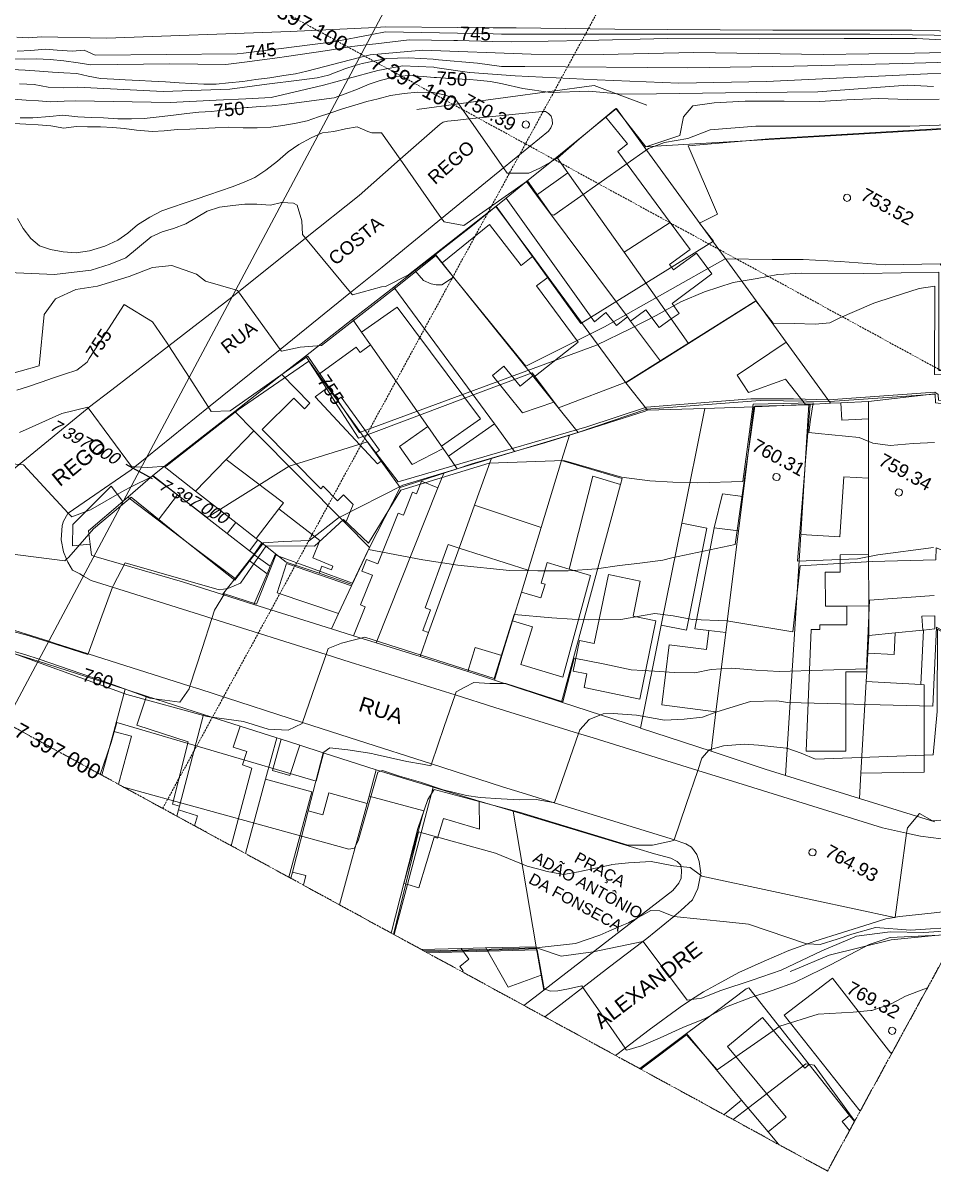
# Model space of a CAD drawing. Header units: feet. Extents: x 344914 to 345457, y 7396879 to 7397422.
# Drawn here: x 345159.3 to 345279.5, y 7396879.3 to 7397031 of the extents above; entities that cross this region are included whole.
import ezdxf
from ezdxf.enums import TextEntityAlignment as Align

# ---------------------------------------------------------------- set-up
doc = ezdxf.new("R2010")
doc.units = ezdxf.units.FT
doc.header["$MEASUREMENT"] = 0
doc.linetypes.add('DASHED2', pattern=[0.375, 0.25, -0.125])
doc.linetypes.add('T02', pattern=[4, 3, -1])
for name, color, linetype, lineweight in [('100_SIST_VIARIO_MEIO_FIO', 1, 'Continuous', 18), ('106_PRACAS_PARQUES_TOP', 9, 'Continuous', 18), ('122_TUN', 190, 'T02', 18), ('160_P_SIMP_ASF_TOP', 7, 'Continuous', 18), ('206_MURO_E_MURO_ARRIMO', 7, 'Continuous', 18), ('214_PROJ_BEIRAL_EDIF', 10, 'Continuous', 18), ('600_CURVA_MESTRA', 14, 'Continuous', 18), ('602_CURVA_MESTRA_TOP', 24, 'Continuous', 18), ('604_CURVA_INTERM', 7, 'Continuous', 18), ('606_PTO_COTADO', 7, 'Continuous', 18), ('608_PTO_COTADO_INTERVIA', 1, 'Continuous', 18), ('624_SEGM_CURVA_MESTRA', 14, 'Continuous', 18), ('626_SEGM_CURVA_INTERM', 7, 'Continuous', 18), ('902_MALHA_TEXTO_COORD_UTM', 8, 'DASHED2', 13), ('904_COORD_GEOGRAF', 7, 'Continuous', 13)]:
    doc.layers.add(name, color=color, linetype=linetype, lineweight=lineweight)
doc.layers.add('910_COORD_UTM_COR_ALEGRE', color=7, linetype='Continuous')
doc.styles.get("Standard").update_dxf_attribs({"font": 'arial.ttf'})
doc.styles.add('Style-Arial', font='arial.ttf')

# ---------------------------------------------------------------- blocks, each defined once
blk = doc.blocks.new('SP10')
at = {"layer": '608_PTO_COTADO_INTERVIA', "flags": 128}
blk.add_lwpolyline([(0.11, 0.47), (0.36, 0.33), (0.48, 0.05), (0.42, -0.25), (0.2, -0.44), (-0.1, -0.47), (-0.37, -0.32), (-0.48, -0.05), (-0.41, 0.25), (-0.19, 0.45), (0.11, 0.47)], dxfattribs=at)
blk = doc.blocks.new('SP09')
at = {"layer": '606_PTO_COTADO', "flags": 128}
blk.add_lwpolyline([(0.11, 0.47), (0.36, 0.33), (0.48, 0.05), (0.42, -0.25), (0.2, -0.44), (-0.1, -0.47), (-0.37, -0.32), (-0.48, -0.05), (-0.41, 0.25), (-0.19, 0.44), (0.11, 0.47)], dxfattribs=at)

msp = doc.modelspace()

# ---------------------------------------------------------------- linework, layer by layer
at = {"layer": '100_SIST_VIARIO_MEIO_FIO', "flags": 128}
for points in [[(345186.89, 7396994.76), (345187.78, 7396995.47), (345196.63, 7397002.56), (345203.69, 7397008.21), (345209.12, 7397012.98), (345214.39, 7397017.62), (345214.81, 7397017.88), (345215.36, 7397018.02), (345216.34, 7397018.12), (345218.23, 7397018.31), (345227.87, 7397019.3), (345228.3, 7397019.28), (345228.7, 7397019.05), (345229.07, 7397018.67), (345229.2, 7397018.24), (345229.23, 7397017.65), (345229.03, 7397017.12), (345228.7, 7397016.7), (345222.76, 7397011.85), (345219.92, 7397009.53), (345214.6, 7397005.18), (345206.73, 7396998.75), (345202.57, 7396995.39), (345193.26, 7396987.87), (345183.81, 7396980.24), (345175.66, 7396973.65)], [(345186.89, 7396994.76), (345178.58, 7396988.35), (345171.05, 7396982.54), (345167.94, 7396980.14), (345167.77, 7396980.01), (345158.82, 7396972.67), (345153.17, 7396968.03), (345151.91, 7396967.4), (345145.53, 7396966.29), (345140.04, 7396965.64), (345137.3, 7396965.7), (345127.39, 7396968.69), (345121.72, 7396970.4), (345116.35, 7396971.53), (345111.35, 7396972.59), (345103.31, 7396974.03), (345097.39, 7396975.09), (345087.04, 7396976.79), (345086.93, 7396976.81)], [(345186.89, 7396994.76), (345186.89, 7396994.76)], [(345175.65, 7396973.65), (345174.07, 7396972.37), (345173.58, 7396971.98), (345165.3, 7396966.25), (345165.22, 7396966.2), (345164.68, 7396965.16), (345164.48, 7396964.59), (345164.37, 7396962.73), (345164.67, 7396961.13), (345165.07, 7396960.16), (345165.23, 7396959.78), (345165.85, 7396958.69), (345166.81, 7396958.22), (345167.29, 7396957.93)], [(345175.66, 7396973.65), (345175.65, 7396973.65)], [(345289.98, 7396924.11), (345286.12, 7396923.75), (345283.3, 7396923.48), (345282.44, 7396923.23), (345280.55, 7396923.23), (345277.83, 7396923.58), (345276, 7396923.98), (345272.83, 7396924.67), (345253.7, 7396930.61), (345248.42, 7396932.25), (345234.6, 7396936.54), (345232.68, 7396937.14), (345221.62, 7396940.57), (345216.39, 7396942.22), (345202.54, 7396946.57), (345199.34, 7396947.57), (345184.26, 7396952.32), (345183.46, 7396952.57), (345171.14, 7396956.44), (345168.33, 7396957.32), (345167.29, 7396957.93)], [(345141.4, 7396947.08), (345145.25, 7396950.23), (345148.26, 7396952.11), (345150.31, 7396952.59), (345152.07, 7396952.75), (345158.23, 7396950.75), (345162.71, 7396949.32)], [(345228.21, 7396899.71), (345233.25, 7396903.58), (345236.78, 7396906.29), (345241.17, 7396909.66), (345241.69, 7396910.06), (345245.25, 7396912.97), (345246.18, 7396913.74), (345247.73, 7396915.15), (345248.44, 7396916.66), (345248.78, 7396918.42), (345248.82, 7396918.69), (345248.62, 7396920.21), (345248.3, 7396921.14), (345247.58, 7396922.11), (345246.86, 7396922.54), (345245.3, 7396923.07), (345244.9, 7396923.2), (345229.31, 7396928.03), (345225.8, 7396929.12), (345222.65, 7396930.09), (345213.24, 7396933.12), (345203.61, 7396936.22), (345196.21, 7396938.6), (345184.58, 7396942.35), (345182.55, 7396943.01), (345181.36, 7396943.38), (345167.93, 7396947.66), (345163.49, 7396949.07), (345162.71, 7396949.32)], [(345284.47, 7396914.01), (345279.65, 7396913.45), (345275.08, 7396912.97), (345274.47, 7396912.86), (345274.39, 7396912.84), (345273.27, 7396912.64), (345271.18, 7396911.99), (345267.54, 7396910.85), (345263.88, 7396909.7), (345262.89, 7396909.34), (345260.43, 7396908.46), (345257.2, 7396907.07), (345253.85, 7396905.54), (345251.09, 7396904.07), (345249.16, 7396903.01), (345247.6, 7396901.97), (345246.09, 7396900.96), (345242, 7396897.98), (345238.83, 7396895.56), (345237.57, 7396894.6)]]:
    msp.add_lwpolyline(points, dxfattribs=at)
at = {"layer": '122_TUN'}
msp.add_lwpolyline([(345106.01, 7397422.1), (345457.17, 7397230.44), (345265.54, 7396879.33), (344914.38, 7397070.98)], close=True, dxfattribs=at)
at = {"layer": '206_MURO_E_MURO_ARRIMO', "flags": 128}
for points in [[(345211.32, 7397019.55), (345234.74, 7397022.72), (345241.68, 7397020.11)], [(345236.29, 7397018.54), (345237.68, 7397019.67), (345241.32, 7397014.62)], [(345241.32, 7397014.62), (345280.87, 7397016.98), (345281.27, 7397017.01)], [(345256.11, 7396994.27), (345241.32, 7397014.62)], [(345225.81, 7397010.03), (345229.79, 7397013.27)], [(345221.77, 7397006.76), (345223.1, 7397007.84)], [(345213.79, 7397000.42), (345218.45, 7397004.06), (345221.77, 7397006.76)], [(345221.77, 7397006.76), (345226.63, 7397000.17)], [(345211.06, 7396998.29), (345213.79, 7397000.42)], [(345213.79, 7397000.42), (345214.68, 7396999.31)], [(345228.67, 7396997.4), (345238.94, 7396983.45)], [(345202.83, 7396991.84), (345208.29, 7396996.11)], [(345247.21, 7396988.66), (345256.11, 7396994.27)], [(345260.09, 7396988.81), (345256.11, 7396994.27)], [(345196.6, 7396986.97), (345202.83, 7396991.84)], [(345204.02, 7396990.14), (345202.83, 7396991.84)], [(345239.55, 7396991.61), (345243.49, 7396986.32)], [(345244.91, 7396991.92), (345247.21, 7396988.66)], [(345243.49, 7396986.32), (345247.21, 7396988.66)], [(345238.94, 7396983.45), (345243.49, 7396986.32)], [(345187.27, 7396979.67), (345193.48, 7396984.53)], [(345226.77, 7396984.2), (345229.43, 7396980.89)], [(345238.94, 7396983.45), (345241.79, 7396979.83)], [(345270.94, 7396980.99), (345279.74, 7396982.02)], [(345200.8, 7396981.16), (345205.86, 7396974.16)], [(345255.84, 7396980.26), (345255.97, 7396980.26), (345262.63, 7396980.59)], [(345267.32, 7396980.82), (345270.94, 7396980.99)], [(345270.94, 7396978.71), (345270.94, 7396980.99)], [(345232.61, 7396976.91), (345241.49, 7396979.7), (345241.79, 7396979.83)], [(345241.79, 7396979.83), (345249.35, 7396980.06)], [(345246.31, 7396964.91), (345249.35, 7396980.06)], [(345249.35, 7396980.06), (345255.84, 7396980.26)], [(345254.36, 7396968.44), (345255.84, 7396980.26)], [(345189.82, 7396977.1), (345201.89, 7396964.92)], [(345214.79, 7396974.76), (345214.57, 7396975.08)], [(345238.21, 7396970), (345238.43, 7396970.83), (345230.44, 7396973.18)], [(345176.45, 7396971.21), (345177.95, 7396972.39)], [(345270.98, 7396960.76), (345270.96, 7396970.86)], [(345262.01, 7396963.42), (345260.01, 7396931.59)], [(345205.09, 7396961.69), (345202.8, 7396956.83)], [(345191.97, 7396959.25), (345191.54, 7396958.23)], [(345198.42, 7396958.31), (345202.8, 7396956.83)], [(345202.8, 7396956.83), (345202.71, 7396956.64)], [(345200.04, 7396950.97), (345189.82, 7396954.19)], [(345200.98, 7396952.97), (345200.04, 7396950.97)], [(345202.97, 7396950.05), (345200.04, 7396950.97)], [(345240.86, 7396937.85), (345243.59, 7396951.43)], [(345274.49, 7396950.42), (345271.01, 7396950.07)], [(345161.3, 7396946.68), (345158.22, 7396947.67), (345158.17, 7396947.68)], [(345161.3, 7396946.68), (345161.3, 7396946.68)], [(345172.8, 7396942.98), (345161.3, 7396946.68)], [(345221.57, 7396944.17), (345220.26, 7396944.6), (345218.04, 7396945.3)], [(345183.14, 7396939.66), (345175.61, 7396942.08)], [(345240.86, 7396937.85), (345240.84, 7396937.86), (345230.43, 7396941.27)], [(345250.17, 7396934.78), (345250.82, 7396940)], [(345192.85, 7396936.54), (345187.98, 7396938.11)], [(345171.3, 7396937.38), (345169.75, 7396931.61)], [(345250.17, 7396934.78), (345240.86, 7396937.85)], [(345195.88, 7396935.57), (345193.39, 7396936.37)], [(345205.97, 7396932.33), (345198.95, 7396934.58)], [(345260.01, 7396931.59), (345257.3, 7396932.43), (345250.17, 7396934.78)], [(345205.02, 7396928.87), (345205.97, 7396932.33)], [(345213.48, 7396930.03), (345207.92, 7396931.7), (345205.97, 7396932.33)], [(345269.77, 7396928.56), (345260.01, 7396931.59)], [(345269.96, 7396931.87), (345269.77, 7396928.56)], [(345213.48, 7396930.03), (345210.09, 7396917.2)], [(345219.54, 7396928.21), (345213.48, 7396930.03)], [(345279.7, 7396925.48), (345269.77, 7396928.56)], [(345228.07, 7396903.23), (345245.11, 7396916.37), (345245.93, 7396917.37), (345246.24, 7396918.03), (345246.28, 7396919.07), (345246.17, 7396919.75), (345245.69, 7396920.21), (345244.84, 7396920.64), (345242.72, 7396921.25), (345224.06, 7396926.86)], [(345260.61, 7396905.68), (345260.95, 7396905.81), (345265.76, 7396907.84), (345273.96, 7396909.87), (345279.3, 7396910.4), (345280.15, 7396910.49)], [(345227.73, 7396905.21), (345228.07, 7396903.23)], [(345225.46, 7396901.21), (345228.07, 7396903.23)], [(345246.92, 7396897.48), (345251.01, 7396900.54), (345254.79, 7396903.38), (345255.14, 7396903.52), (345263.13, 7396893.42)], [(345254.21, 7396888.71), (345257.72, 7396884.49)], [(345268.45, 7396886.68), (345269.11, 7396885.86)]]:
    msp.add_lwpolyline(points, dxfattribs=at)
at = {"layer": '214_PROJ_BEIRAL_EDIF', "flags": 128}
for points in [[(345237.86, 7397014.01), (345239.13, 7397015.04), (345236.29, 7397018.54), (345229.79, 7397013.27), (345231.27, 7397011.19), (345238.69, 7397000.7), (345244.77, 7397004.65)], [(345231.27, 7397011.19), (345238.69, 7397000.7), (345244.91, 7396991.92), (345243.33, 7396990.75), (345241.57, 7396993.11), (345239.55, 7396991.61), (345239.12, 7396992.17), (345227.13, 7397008.25)], [(345225.81, 7397010.03), (345227.13, 7397008.25), (345239.12, 7396992.17), (345237.68, 7396991.02), (345236.28, 7396992.74), (345234.78, 7396991.52), (345223.1, 7397007.84)], [(345228.67, 7396997.4), (345227.13, 7396996.26), (345232.62, 7396988.81), (345226.77, 7396984.2), (345226.64, 7396984.37), (345216.18, 7396997.43), (345214.68, 7396999.31), (345220.92, 7397004.36), (345225.11, 7396998.95), (345226.63, 7397000.17)], [(345238.69, 7397000.7), (345244.77, 7397004.65), (345247.4, 7397001.08), (345244.68, 7396999.07), (345245.21, 7396998.36), (345248.23, 7397000.59), (345250.27, 7396997.83), (345245.02, 7396993.94), (345245.98, 7396992.63), (345244.91, 7396991.92)], [(345224.23, 7396974.39), (345228.34, 7396975.57), (345231.48, 7396976.56), (345232.61, 7396976.91), (345229.43, 7396980.89), (345225.28, 7396979.47), (345221.3, 7396984.44), (345222.82, 7396985.66), (345224.95, 7396983.01), (345226.64, 7396984.37), (345216.18, 7396997.43), (345214.61, 7396996.41), (345213.87, 7396996.41), (345213.2, 7396996.51), (345212.2, 7396996.98), (345211.06, 7396998.29), (345208.29, 7396996.11), (345221.56, 7396978.02)], [(345212.76, 7396977.67), (345205.2, 7396988.45), (345204.02, 7396990.14), (345208.74, 7396993.46), (345219.72, 7396978.69), (345214.57, 7396975.08)], [(345209.13, 7396969.62), (345206.62, 7396973.1), (345205.86, 7396974.16), (345206.38, 7396974.54), (345201.32, 7396981.54), (345200.8, 7396981.16), (345199.58, 7396982.85), (345198.34, 7396984.56), (345203.33, 7396988.16), (345203.83, 7396987.47), (345205.2, 7396988.45), (345212.76, 7396977.67), (345209.03, 7396975.05), (345210.72, 7396972.65), (345214.79, 7396974.76), (345215.5, 7396973.76), (345216.65, 7396972.11), (345214.88, 7396971.53)], [(345262.63, 7396980.59), (345263.09, 7396980.61), (345265.94, 7396980.75), (345260.09, 7396988.81), (345253.63, 7396984.46), (345255.13, 7396982.19), (345260.02, 7396983.92)], [(345193.48, 7396984.53), (345197.21, 7396980.75), (345196.48, 7396980.03), (345195.09, 7396981.43), (345190.9, 7396977.28), (345198.64, 7396969.46), (345198.95, 7396969.78), (345200.86, 7396967.85), (345201.66, 7396968.65), (345202.93, 7396967.37), (345201.89, 7396964.92), (345205.09, 7396961.69), (345209.13, 7396969.62), (345206.62, 7396973.1), (345206.11, 7396972.74), (345197.88, 7396981.62), (345199.58, 7396982.85), (345198.34, 7396984.56), (345196.6, 7396986.97)], [(345265.94, 7396980.75), (345263.09, 7396980.61), (345262.01, 7396963.42), (345267.19, 7396963.09), (345267.69, 7396971.05), (345270.96, 7396970.86), (345270.94, 7396978.71), (345267.43, 7396978.53), (345267.32, 7396980.82)], [(345189.82, 7396977.1), (345187.27, 7396979.67), (345177.95, 7396972.39), (345182.08, 7396969.16), (345186.15, 7396973.33)], [(345221.56, 7396978.02), (345215.5, 7396973.76), (345216.65, 7396972.11), (345218.57, 7396972.75), (345221.2, 7396973.51), (345224.23, 7396974.39)], [(345230.44, 7396973.18), (345227.74, 7396964.35), (345218.95, 7396967.27), (345221.2, 7396973.51), (345224.23, 7396974.39), (345228.34, 7396975.57), (345231.48, 7396976.56)], [(345193.09, 7396966.8), (345193.71, 7396967.6), (345186.15, 7396973.33), (345182.08, 7396969.16), (345187.41, 7396965), (345190.09, 7396962.9)], [(345205.93, 7396949.12), (345214.11, 7396969.58), (345214.88, 7396971.53), (345216.65, 7396972.11), (345218.57, 7396972.75), (345221.2, 7396973.51), (345218.95, 7396967.27), (345216.9, 7396961.59), (345215.46, 7396962.11), (345212.44, 7396953.72), (345213.11, 7396953.48), (345212.12, 7396950.73), (345212.88, 7396950.46), (345211.74, 7396947.29)], [(345172.48, 7396967.78), (345170.97, 7396969.82), (345165.9, 7396964.74), (345165.84, 7396961.94), (345168.17, 7396962.13), (345167.97, 7396963.88)], [(345177.16, 7396965.32), (345173.17, 7396968.37), (345176.45, 7396971.21), (345179.72, 7396968.67)], [(345205.93, 7396949.12), (345214.11, 7396969.58), (345211.92, 7396970.46), (345211.26, 7396968.81), (345210.77, 7396969), (345209.56, 7396965.96), (345208.84, 7396966.25), (345206.15, 7396959.52), (345204.69, 7396960.11), (345204.07, 7396958.58), (345205.46, 7396958.03), (345203.89, 7396954.11), (345204.5, 7396953.87), (345202.97, 7396950.05)], [(345231.43, 7396958.85), (345234.57, 7396971.13), (345238.21, 7396970), (345230.43, 7396941.27), (345221.57, 7396944.17), (345222.56, 7396947.43), (345223.97, 7396952.02), (345226.59, 7396951.22), (345225.06, 7396946.23), (345230.58, 7396944.59), (345234.27, 7396958.01)], [(345189.84, 7396960.81), (345189.82, 7396960.79), (345189.17, 7396959.96), (345187.33, 7396957.6), (345182.05, 7396961.57), (345177.16, 7396965.32), (345179.72, 7396968.67), (345186.29, 7396963.56), (345189.23, 7396961.28)], [(345254.36, 7396968.44), (345251.69, 7396968.77), (345250.58, 7396964.29), (345253.8, 7396963.89)], [(345193.09, 7396966.8), (345190.09, 7396962.9), (345190.34, 7396962.7), (345190.86, 7396962.3), (345192.67, 7396960.88), (345194.08, 7396959.78), (345198.42, 7396958.31), (345198.78, 7396959.23), (345200.04, 7396958.73), (345200.25, 7396959.24), (345197.58, 7396960.34), (345198.51, 7396962.61)], [(345226.01, 7396958.69), (345216.9, 7396961.59), (345218.95, 7396967.27), (345227.74, 7396964.35)], [(345190.34, 7396962.7), (345190.09, 7396962.9), (345187.41, 7396965), (345186.29, 7396963.56), (345189.23, 7396961.28)], [(345243.59, 7396951.43), (345246.92, 7396950.76), (345249.63, 7396964.24), (345246.31, 7396964.91)], [(345249.86, 7396950.74), (345252.12, 7396950.46), (345253.8, 7396963.89), (345250.58, 7396964.29), (345248.02, 7396950.97)], [(345189.84, 7396960.81), (345189.82, 7396960.79), (345191.97, 7396959.25), (345192.67, 7396960.88), (345190.86, 7396962.3)], [(345223.97, 7396952.02), (345225.13, 7396955.82), (345226.01, 7396958.69), (345216.9, 7396961.59), (345212.88, 7396950.46), (345211.74, 7396947.29), (345218.04, 7396945.3), (345219.02, 7396948.51), (345222.56, 7396947.43)], [(345268.1, 7396953.97), (345271, 7396953.98), (345270.98, 7396960.76), (345267.23, 7396960.75), (345267.23, 7396958.45), (345265.26, 7396958.44), (345265.27, 7396953.97)], [(345191.54, 7396958.23), (345189.82, 7396954.19), (345185.68, 7396955.49), (345187.33, 7396957.6), (345189.17, 7396959.96)], [(345200.98, 7396952.97), (345202.71, 7396956.64), (345194.11, 7396959.6), (345192.87, 7396955.71)], [(345231.43, 7396958.85), (345234.27, 7396958.01), (345230.58, 7396944.59), (345225.06, 7396946.23), (345226.59, 7396951.22), (345223.97, 7396952.02), (345225.13, 7396955.82), (345227.71, 7396955.03), (345228.27, 7396956.84), (345227.76, 7396956.97), (345228.53, 7396959.71)], [(345240.77, 7396941.68), (345242.9, 7396952.01), (345239.88, 7396952.63), (345240.83, 7396957.27), (345236.62, 7396958.14), (345234.74, 7396949.01), (345232.81, 7396949.4), (345231.98, 7396945.37), (345233.77, 7396945), (345233.4, 7396943.19)], [(345268.1, 7396953.97), (345268.1, 7396951.5), (345264.55, 7396951.49), (345264.55, 7396950.88), (345263.4, 7396950.88), (345262.72, 7396934.8), (345267.98, 7396934.81), (345267.96, 7396945.28), (345270.73, 7396945.26), (345270.87, 7396947.75), (345271.01, 7396950.07), (345271, 7396953.98)], [(345279.72, 7396952.67), (345279.72, 7396950.95), (345278.24, 7396950.8), (345278.12, 7396950.79), (345278.02, 7396952.61)], [(345249.86, 7396950.74), (345249.55, 7396948.22), (345244.64, 7396948.84), (345243.65, 7396940.9), (345250.82, 7396940), (345252.12, 7396950.46)], [(345277.88, 7396943.6), (345278.24, 7396950.8), (345278.12, 7396950.79), (345274.49, 7396950.42), (345274.36, 7396947.55), (345270.87, 7396947.75), (345270.73, 7396945.26), (345270.66, 7396944.02)], [(345277.88, 7396943.6), (345270.66, 7396944.02), (345269.96, 7396931.87), (345278.29, 7396932.04), (345278.31, 7396943.58)], [(345223.4, 7396903.6), (345220.43, 7396908.8), (345227.1, 7396908.97), (345227.73, 7396905.21)]]:
    msp.add_lwpolyline(points, close=True, dxfattribs=at)
for points in [[(345172.57, 7396967.86), (345173.17, 7396968.37), (345177.16, 7396965.32), (345182.05, 7396961.57), (345187.33, 7396957.6), (345185.68, 7396955.49), (345180.4, 7396957.16), (345168.69, 7396960.57)], [(345168.69, 7396960.57), (345168.35, 7396960.67), (345168.17, 7396962.13), (345167.97, 7396963.88), (345172.48, 7396967.78), (345172.57, 7396967.86)], [(345179.65, 7396926.21), (345179.86, 7396927.04), (345179.99, 7396927.53), (345179.08, 7396927.81), (345181.15, 7396936.05), (345174.37, 7396938.23), (345175.61, 7396942.08), (345172.8, 7396942.98), (345171.3, 7396937.38), (345173.63, 7396936.76), (345171.93, 7396930.42)], [(345186.8, 7396922.31), (345189.55, 7396932.57), (345188.31, 7396932.97), (345188.88, 7396934.75), (345187.09, 7396935.32), (345187.98, 7396938.11), (345183.14, 7396939.66), (345179.99, 7396927.53), (345179.86, 7396927.04), (345182.37, 7396926.25), (345181.95, 7396924.95)], [(345194.68, 7396918.01), (345194.89, 7396918.81), (345196.97, 7396926.9), (345198.95, 7396934.58), (345195.88, 7396935.57), (345194.57, 7396931.6), (345192.28, 7396932.24), (345193.39, 7396936.37), (345192.85, 7396936.54), (345191.36, 7396931.09), (345197.47, 7396929.42), (345194.4, 7396918.16)], [(345188.68, 7396921.28), (345191.36, 7396931.09), (345197.47, 7396929.42), (345194.4, 7396918.16)], [(345196.36, 7396917.09), (345196.68, 7396918.35), (345194.89, 7396918.81), (345196.97, 7396926.9), (345198.92, 7396926.38), (345199.72, 7396929.28), (345204.76, 7396927.9), (345201.1, 7396914.5)], [(345201.11, 7396914.5), (345204.76, 7396927.9), (345205.02, 7396928.87), (345212.23, 7396926.9), (345209.62, 7396917.33), (345210.09, 7396917.2), (345208.33, 7396910.56)], [(345208.33, 7396910.56), (345210.09, 7396917.2), (345210.14, 7396917.18), (345211.6, 7396916.75), (345213.61, 7396923.45), (345214.05, 7396923.32), (345214.83, 7396925.91), (345219.61, 7396924.48), (345219.54, 7396928.21), (345224.06, 7396926.86), (345227.1, 7396908.97), (345220.43, 7396908.8), (345220.34, 7396908.8), (345217.19, 7396908.71), (345211.96, 7396908.58)], [(345217.31, 7396905.66), (345217.45, 7396905.77), (345216.99, 7396906.35), (345218.19, 7396907.3), (345217.19, 7396908.71), (345211.96, 7396908.58)], [(345274.11, 7396895.03), (345273.93, 7396894.91), (345266.22, 7396904.79), (345259.83, 7396899.92), (345269.86, 7396887.25)], [(345259.08, 7396882.86), (345257.72, 7396884.49), (345260.1, 7396886.47), (345252.36, 7396895.79), (345256.98, 7396899.63), (345262.55, 7396892.93), (345263.13, 7396893.42), (345268.45, 7396886.68), (345267.47, 7396885.87), (345268.46, 7396884.68)], [(345251.89, 7396886.78), (345254.21, 7396888.71), (345246.92, 7396897.48), (345240.75, 7396892.86)]]:
    msp.add_lwpolyline(points, dxfattribs=at)
at = {"layer": '600_CURVA_MESTRA', "flags": 128}
for points, elevation in [([(345221.38, 7397029.54), (345222.48, 7397029.52), (345271.14, 7397029.49), (345296.59, 7397029.13), (345317.4, 7397029.33), (345338.2, 7397030.48), (345347.64, 7397029.76)], 745), ([(345193.07, 7397027.58), (345200.33, 7397028.49), (345205.36, 7397029.47)], 745), ([(345216.71, 7397029.63), (345207.19, 7397029.83), (345205.36, 7397029.47)], 745), ([(345188.43, 7397027.01), (345187.6, 7397026.9), (345168.84, 7397026.73), (345167.4, 7397027.41), (345165.79, 7397027.26), (345163.84, 7397027.41), (345162.28, 7397027.51), (345160.34, 7397027.37), (345158.55, 7397027.27)], 745), ([(345213.6, 7397023.8), (345212.16, 7397023.91), (345210.23, 7397024.03), (345208.36, 7397023.88), (345206.46, 7397023.41), (345205.01, 7397022.92), (345203.47, 7397022.23), (345201.87, 7397021.61), (345201.03, 7397021.33)], 750), ([(345218.27, 7397023.5), (345219.29, 7397023.44), (345221.03, 7397023.25), (345222.63, 7397022.95), (345225.34, 7397022.35), (345228.96, 7397021.79), (345234.04, 7397021.96), (345238.38, 7397021.59), (345242.96, 7397021.64), (345252.06, 7397021.76), (345264.27, 7397021.89), (345276.09, 7397022.79), (345277.88, 7397022.7), (345279.53, 7397022.58)], 750), ([(345188.86, 7397019.8), (345189.04, 7397019.82), (345190.64, 7397019.94), (345192.22, 7397020.03), (345193.85, 7397020.22), (345195.45, 7397020.43), (345197.1, 7397020.65), (345198.72, 7397020.88), (345200.42, 7397021.12), (345201.02, 7397021.33)], 750), ([(345201.03, 7397021.33), (345201.02, 7397021.33)], 750), ([(345184.21, 7397019.31), (345184.21, 7397019.31), (345182.53, 7397019.19), (345180.94, 7397019.02), (345179.18, 7397018.81), (345177.31, 7397018.57), (345175.33, 7397018.35), (345173.65, 7397018.31), (345171.83, 7397018.34), (345169.93, 7397018.45), (345168.33, 7397018.5), (345166.54, 7397018.59), (345164.56, 7397018.79), (345162.85, 7397018.64), (345160.61, 7397018.44), (345158.95, 7397018.44)], 750), ([(345201.26, 7396980.6), (345203.76, 7396976.9), (345235.03, 7396988.42), (345239.57, 7396990.62), (345242.93, 7396992.36), (345246.16, 7396994.17), (345249.29, 7396995.45), (345253.07, 7396996.69), (345256.25, 7396997.23), (345259, 7396997.74), (345262.13, 7396997.93), (345270.3, 7396997.88), (345280.26, 7396998.09), (345280.25, 7396985.07), (345322.06, 7396982.89)], 755), ([(345170.6, 7396990.59), (345172.67, 7396993.8), (345176.41, 7396991.52), (345178.36, 7396988.68), (345178.58, 7396988.35), (345181.26, 7396984.19)], 755), ([(345158.52, 7396982.47), (345160.05, 7396982.96), (345161.71, 7396983.55), (345163.36, 7396984.1), (345164.81, 7396984.59), (345166.41, 7396985.13), (345167.77, 7396986.2), (345168.07, 7396986.66)], 755), ([(345198.64, 7396984.48), (345196.95, 7396986.98), (345186.66, 7396979.74), (345184.17, 7396979.68), (345183.81, 7396980.24), (345181.26, 7396984.19)], 755), ([(345181.26, 7396984.19), (345181.26, 7396984.19)], 755), ([(345182.98, 7396948.37), (345184.26, 7396952.32), (345184.62, 7396953.43), (345185.93, 7396955.57), (345190.14, 7396954.23), (345192.72, 7396960.69), (345202.81, 7396956.97), (345204.95, 7396961.44), (345212.13, 7396960.08), (345216.74, 7396959.37), (345223.54, 7396958.66), (345227.3, 7396958.62), (345231.29, 7396958.6), (345235.05, 7396958.89), (345238.1, 7396959.34), (345240.78, 7396959.63), (345243.82, 7396960.03), (345245, 7396960.32), (345253.36, 7396962.08), (345255.07, 7396974.21), (345255.16, 7396974.79), (345255.94, 7396980.35), (345263.24, 7396980.56), (345262.65, 7396973.21), (345262.51, 7396971.42), (345261.6, 7396959.9), (345269.53, 7396960.21), (345272.2, 7396960.72), (345279.56, 7396961.72)], 760), ([(345156.74, 7396948.34), (345159.54, 7396947.58), (345161.44, 7396946.93)], 760), ([(345171.39, 7396943.51), (345176.06, 7396941.79), (345180.04, 7396941.27), (345181.24, 7396943.01), (345181.36, 7396943.38), (345182.98, 7396948.37)], 760), ([(345161.44, 7396946.93), (345161.44, 7396946.93)], 760), ([(345166.97, 7396945.05), (345161.44, 7396946.93)], 760), ([(345258.4, 7396916.27), (345274.39, 7396912.84), (345274.47, 7396912.83), (345274.47, 7396912.86), (345276, 7396923.98), (345276.1, 7396924.66), (345277.68, 7396926.58), (345279.43, 7396925.59), (345291.31, 7396926.54)], 765), ([(345208.25, 7396910.6), (345211.52, 7396924.14), (345221.73, 7396921.32), (345225.9, 7396919.59), (345227.41, 7396919.2)], 765), ([(345236.96, 7396919.79), (345237.08, 7396919.82), (345239.28, 7396920.06), (345242.26, 7396920.2), (345245.23, 7396919.64), (345247.42, 7396919.43), (345248.78, 7396918.42), (345248.94, 7396918.3), (345258.4, 7396916.27)], 765), ([(345233.08, 7396918.95), (345233.22, 7396918.98)], 765), ([(345253.11, 7396886.12), (345255.16, 7396887.73), (345262.68, 7396893.49), (345263.8, 7396893.31), (345269.15, 7396885.94)], 770)]:
    msp.add_lwpolyline(points, dxfattribs=dict(at, elevation=elevation))
at = {"layer": '604_CURVA_INTERM', "flags": 128}
for points, elevation in [([(345221.4, 7397030.36), (345224.42, 7397030.34), (345237.46, 7397030.19), (345258.34, 7397030.02), (345276.69, 7397030.02), (345294.95, 7397029.61), (345310.99, 7397029.64), (345320.33, 7397030.03), (345338.21, 7397031.02), (345338.19, 7397031.65), (345337.98, 7397038.25), (345320.29, 7397038.75), (345319.48, 7397045.89), (345319.44, 7397046.25), (345309.44, 7397046.72), (345302.79, 7397047.81), (345295.35, 7397048.76), (345288.58, 7397050.62), (345239.06, 7397051.03), (345216.91, 7397051.18)], 744), ([(345158.51, 7397029.1), (345160.01, 7397029.02), (345161.77, 7397029.14), (345170.33, 7397028.99), (345194.61, 7397029.87), (345205.85, 7397030.4)], 744), ([(345204.63, 7397028.1), (345205.91, 7397028.25), (345210.3, 7397028.78), (345216.2, 7397028.68), (345216.69, 7397028.67), (345221.36, 7397028.56), (345223.76, 7397028.51), (345233.53, 7397028.65), (345244.41, 7397028.95), (345256.61, 7397028.88), (345267.74, 7397028.93), (345277.31, 7397028.93), (345281.44, 7397028.7)], 746), ([(345216.72, 7397030.39), (345207.18, 7397030.46), (345205.85, 7397030.4)], 744), ([(345204.63, 7397028.1), (345202.73, 7397027.88), (345199.52, 7397027.35), (345193.82, 7397026.52), (345193.22, 7397026.44), (345188.58, 7397025.81), (345186.11, 7397025.48), (345178.71, 7397025.58), (345168.29, 7397025.46), (345166.61, 7397025.7), (345164.69, 7397025.99), (345162.89, 7397026.18), (345161.07, 7397026.26), (345159.47, 7397026.22), (345157.59, 7397026.25)], 746), ([(345346.37, 7397027.44), (345346.26, 7397027.44), (345341.67, 7397027.35), (345336.61, 7397027.45), (345332.34, 7397027.07), (345326.54, 7397026.87), (345322.36, 7397027.07), (345317.36, 7397027.14), (345311.54, 7397027.41), (345307.93, 7397027.5), (345304.23, 7397027.59), (345301.06, 7397027.58), (345296.53, 7397027.83), (345292.69, 7397027.65), (345288.84, 7397027.28), (345284.96, 7397027.17), (345277.04, 7397027.02), (345264.99, 7397026.81), (345247.9, 7397027.08), (345235.93, 7397026.83), (345226.4, 7397026.88), (345212.1, 7397027.39), (345205.15, 7397026.8), (345203.74, 7397026.43)], 747), ([(345204.63, 7397028.1), (345204.63, 7397028.1)], 746), ([(345157.85, 7397024.86), (345159.61, 7397024.74), (345161.49, 7397024.63), (345163.2, 7397024.49), (345164.73, 7397024.39), (345166.42, 7397024.3), (345167.93, 7397023.98), (345169.56, 7397023.67), (345171.3, 7397023.56), (345172.83, 7397023.46), (345174.66, 7397023.38), (345176.3, 7397023.32), (345178.15, 7397023.19), (345179.96, 7397023.08), (345181.55, 7397023), (345183.2, 7397022.89), (345184.83, 7397022.91), (345186.45, 7397023.07), (345188.33, 7397023.25), (345190.08, 7397023.51), (345191.91, 7397023.76), (345193.76, 7397024.05), (345195.29, 7397024.29), (345196.78, 7397024.6), (345203.74, 7397026.43)], 747), ([(345286.1, 7397025.93), (345275.51, 7397025.65), (345261.09, 7397025.28), (345247.09, 7397025.06), (345225.59, 7397025.23), (345222.52, 7397025.25), (345219.32, 7397025.68), (345214.19, 7397026.14), (345213.47, 7397026.21), (345210.24, 7397026.4), (345207.32, 7397026.31), (345204.12, 7397025.65), (345203.17, 7397025.35)], 748), ([(345203.74, 7397026.43), (345203.74, 7397026.43)], 747), ([(345158.85, 7397022.94), (345160.79, 7397022.84), (345162.64, 7397022.51), (345164.62, 7397022.43), (345166.53, 7397022.51), (345177.82, 7397021.94), (345186.62, 7397022.23), (345191.53, 7397022.91), (345195.78, 7397023.43), (345198.18, 7397023.73), (345199.64, 7397024.09), (345201.81, 7397024.93), (345203.17, 7397025.35)], 748), ([(345286.59, 7397024.32), (345278.74, 7397024.26), (345257.51, 7397023.27), (345245.91, 7397023.05), (345235.15, 7397023.48), (345224.31, 7397023.99), (345218.33, 7397024.45), (345218.26, 7397024.46), (345213.68, 7397025.11), (345213.56, 7397025.13), (345209.41, 7397025.31), (345206.16, 7397024.72), (345202.26, 7397023.65)], 749), ([(345202.26, 7397023.65), (345198.98, 7397022.75), (345192.1, 7397021.13), (345188.74, 7397020.97), (345184.83, 7397020.78), (345178.76, 7397020.48), (345166.26, 7397020.69), (345164.74, 7397020.67), (345162.91, 7397020.59), (345161.35, 7397020.7), (345159.74, 7397020.79), (345157.98, 7397020.91)], 749), ([(345202.26, 7397023.65), (345202.26, 7397023.65)], 749), ([(345280.29, 7397020.94), (345276.06, 7397020.87), (345272.31, 7397021.03), (345268.09, 7397020.83), (345264.52, 7397020.61), (345259.81, 7397020.66), (345254.69, 7397020.66), (345250.58, 7397020.42), (345247.76, 7397020.03), (345246.55, 7397018.59), (345246.07, 7397016.12), (345241.58, 7397014.61), (345237.58, 7397019.71), (345232.79, 7397015.68), (345229.9, 7397013.13), (345227.58, 7397011.82), (345226.12, 7397011.13), (345223.25, 7397011.14), (345222.76, 7397011.85), (345218.23, 7397018.31), (345217.36, 7397019.57), (345216.89, 7397020.23), (345216.34, 7397021.02), (345214.99, 7397021.48), (345213.49, 7397021.81), (345211.47, 7397021.86), (345209.67, 7397021.67), (345207.84, 7397021.41), (345206.21, 7397020.97), (345204.71, 7397020.63), (345203.13, 7397020.13), (345201.52, 7397019.64), (345199.83, 7397019.07)], 751), ([(345158.12, 7397017.69), (345159.7, 7397017.61), (345161.31, 7397017.52), (345162.99, 7397017.39), (345164.72, 7397017.1), (345166.32, 7397017.31), (345167.84, 7397017.26), (345169.54, 7397017.25), (345171.16, 7397017.16), (345172.69, 7397017.06), (345174.32, 7397016.83), (345176.41, 7397016.67), (345177.94, 7397016.74), (345179.74, 7397016.93), (345181.34, 7397016.97), (345183.04, 7397017.04), (345184.71, 7397017.13), (345186.51, 7397017.23), (345188.41, 7397017.12), (345190.24, 7397017.13), (345192.04, 7397017.23), (345193.64, 7397017.44), (345195.37, 7397017.74), (345196.85, 7397018.05), (345198.32, 7397018.57), (345199.82, 7397019.07)], 751), ([(345199.83, 7397019.07), (345199.82, 7397019.07)], 751), ([(345193.55, 7397007.28), (345195.03, 7397007.17), (345195.5, 7397006.94), (345196.12, 7397004.84), (345196.23, 7397003.05), (345196.63, 7397002.56), (345202.57, 7396995.39), (345202.83, 7396995.06), (345206.65, 7396996.13), (345207.18, 7396996.19), (345210.23, 7396997.72), (345221.8, 7397006.79), (345232.99, 7396991.29), (345250.51, 7397002.18), (345248.65, 7397004.56), (345251.02, 7397005.72), (345247.14, 7397014.76), (345257.84, 7397015.69), (345281.37, 7397017.07)], 753), ([(345198.32, 7397016.24), (345198.86, 7397016.47), (345200.36, 7397016.64), (345201.91, 7397016.99), (345203.45, 7397017.27), (345204.86, 7397016.65), (345205.39, 7397016.47), (345206.67, 7397016.46), (345209.12, 7397012.98), (345214.6, 7397005.18), (345214.94, 7397004.7), (345217.54, 7397004.24), (345225.92, 7397010.15), (345229.04, 7397005.69), (345229.42, 7397005.62), (345241.89, 7397014.41), (345244.02, 7397015.18), (345247.12, 7397015.72), (345250.07, 7397016.88), (345256.08, 7397017.35), (345276.43, 7397017.36), (345295.73, 7397018.01)], 752), ([(345158.58, 7397005.14), (345159.35, 7397003.84), (345160.35, 7397002.51), (345161.49, 7397001.53), (345162.95, 7397001.05), (345164.64, 7397000.75), (345166.32, 7397000.63), (345168.12, 7397000.9), (345170.14, 7397001.52), (345171.82, 7397002.31), (345173.15, 7397003.23), (345174.44, 7397004.33), (345176.07, 7397005.35), (345177.64, 7397006.16), (345179.05, 7397006.66), (345180.6, 7397007.18), (345182.2, 7397007.72), (345183.85, 7397008.28), (345185.4, 7397008.8), (345186.95, 7397009.32), (345188.51, 7397009.96), (345189.91, 7397010.59), (345191.39, 7397011.56), (345192.92, 7397012.72), (345194.33, 7397013.97), (345195.73, 7397014.94), (345197.38, 7397015.83), (345198.32, 7397016.24)], 752), ([(345198.32, 7397016.24), (345198.32, 7397016.24)], 752), ([(345157.42, 7396998.01), (345163.49, 7396997.75), (345168.32, 7396998.35), (345170.82, 7396999.14), (345172.89, 7396999.95), (345176.23, 7397002.74), (345177.71, 7397003.38), (345179.19, 7397003.85), (345180.83, 7397004.45), (345182.24, 7397005.29), (345183.62, 7397006.14), (345185.25, 7397006.66), (345187.02, 7397006.87), (345188.6, 7397007.04), (345190.19, 7397007.04), (345192, 7397006.93), (345193.47, 7397007.29), (345193.55, 7397007.28)], 753), ([(345193.55, 7397007.28), (345193.55, 7397007.28)], 753), ([(345187.4, 7396995.73), (345187.65, 7396995.65), (345187.78, 7396995.47), (345193.26, 7396987.87), (345193.44, 7396987.62), (345195.92, 7396988.18), (345198.74, 7396988.4), (345208.5, 7396996), (345213.85, 7397000.25), (345225.71, 7396985.66), (345236.11, 7396990.86), (345252.03, 7396999.81), (345258.25, 7396999.76), (345262.32, 7396999.74), (345267.22, 7396999.47), (345273.17, 7396999.05), (345280.42, 7396999.15), (345280.94, 7396998.36), (345280.64, 7396985.69), (345322.21, 7396983.16)], 754), ([(345156.44, 7396984.29), (345161.44, 7396985.7), (345162.1, 7396992.46), (345163.62, 7396994.55), (345166.3, 7396995.77), (345169.16, 7396996.23), (345173.32, 7396997.49), (345176.43, 7396998.69), (345178.98, 7396998.96), (345182.23, 7396997.81), (345183.4, 7396996.89), (345187.4, 7396995.73)], 754), ([(345187.4, 7396995.73), (345187.4, 7396995.73)], 754), ([(345200.91, 7396980.36), (345203.64, 7396976.15), (345220.1, 7396982.33), (345226.56, 7396984.78), (345230.04, 7396980.14), (345239.07, 7396983.57), (345256.08, 7396994.3), (345258.36, 7396991.34), (345261.16, 7396991.28), (345263.94, 7396991.19), (345265.86, 7396991.36), (345267.19, 7396992.03), (345269.1, 7396992.87), (345271.68, 7396993.96), (345274.21, 7396994.79), (345277.64, 7396995.91), (345279.71, 7396996.22), (345279.69, 7396984.54), (345321.85, 7396982.51)], 756), ([(345198.37, 7396984.29), (345197.04, 7396986.33), (345187.73, 7396979.89), (345178.22, 7396972.46), (345175.79, 7396972.26), (345174.94, 7396972.31)], 756), ([(345318.4, 7396976.18), (345279.79, 7396980.79), (345279.75, 7396981.97), (345265.87, 7396981), (345256.65, 7396981.12), (345241.64, 7396979.96), (345232.58, 7396976.89), (345209.46, 7396969.94), (345200.99, 7396965.61), (345197.13, 7396962.62), (345193.65, 7396962.47), (345191.08, 7396962.33), (345187.29, 7396957.39), (345180.73, 7396962.6), (345173.6, 7396968.35), (345172.21, 7396967.17)], 758), ([(345318.63, 7396976.6), (345280.22, 7396981.15), (345280.17, 7396981.89), (345279.72, 7396982.24), (345265.69, 7396981.21), (345261.05, 7396981.35), (345255.44, 7396981.35), (345241.66, 7396980.24), (345233.78, 7396977.62), (345224.08, 7396974.83), (345208.84, 7396970.37), (345204.81, 7396975.66), (345194.48, 7396972.46), (345183.62, 7396965.66), (345176.47, 7396971.12), (345173.53, 7396969.66)], 757), ([(345169.75, 7396952.64), (345171.14, 7396956.44), (345171.25, 7396956.74), (345172.79, 7396959.68), (345185.2, 7396956.1), (345186.36, 7396956.27), (345188.05, 7396956.98), (345191.41, 7396961.92), (345197.8, 7396961.87), (345201.64, 7396965.41), (345204.95, 7396962.27), (345209.21, 7396969.27), (345220.88, 7396972.84), (345230.71, 7396973.2), (345238.35, 7396970.99), (345242.07, 7396970.51), (345245.14, 7396970.32), (345248.44, 7396970.26), (345254.37, 7396970.4), (345254.89, 7396974.32), (345255.74, 7396980.62), (345263.66, 7396980.81), (345263.31, 7396978.61), (345263.08, 7396976.89), (345264.3, 7396976.74), (345269.75, 7396976.24), (345271.54, 7396975.48), (345273.84, 7396975.17), (345276.84, 7396975.43), (345279.69, 7396975.55)], 759), ([(345158.86, 7396976.87), (345164.45, 7396979.42), (345167.88, 7396980.22), (345167.94, 7396980.14), (345173.65, 7396972.4), (345174.07, 7396972.37), (345174.94, 7396972.31)], 756), ([(345120.59, 7396958.44), (345121.2, 7396958.43), (345123.9, 7396959.2), (345125.08, 7396959.93), (345125.23, 7396960.52), (345127.39, 7396968.69), (345127.43, 7396968.84), (345134.66, 7396967.87), (345135.47, 7396967.79), (345136.97, 7396967.95), (345138.4, 7396968.43), (345146.51, 7396970.94), (345152.83, 7396973.29), (345158.82, 7396972.67), (345159.4, 7396972.61), (345165.3, 7396966.25), (345165.77, 7396965.74), (345168.24, 7396966.68), (345172.66, 7396969.23), (345173.53, 7396969.66)], 757), ([(345173.53, 7396969.66), (345173.53, 7396969.66)], 757), ([(345172.21, 7396967.17), (345168.64, 7396964.15), (345165.39, 7396960.44), (345165.07, 7396960.16), (345164.83, 7396959.94), (345150.67, 7396961.76), (345141.66, 7396958.38), (345132.65, 7396955.73), (345131.56, 7396955.63), (345127.99, 7396955.94), (345127.77, 7396955.85), (345123.53, 7396956.84)], 758), ([(345172.21, 7396967.17), (345172.21, 7396967.17)], 758), ([(345197.94, 7396943.54), (345199.34, 7396947.57), (345199.62, 7396948.36), (345201.38, 7396949.06), (345204.45, 7396949.87), (345221.53, 7396944.39), (345224.19, 7396952.85), (345229.14, 7396952.43), (345231.84, 7396952.25), (345233.99, 7396952.14), (345238.26, 7396952.19), (345241.19, 7396952.73), (345242.74, 7396953), (345245.19, 7396952.66), (345247.74, 7396952.18), (345252.24, 7396952.03), (345260.99, 7396950.55), (345261.92, 7396959.29), (345271.46, 7396959.83), (345279.86, 7396960.07), (345279.89, 7396961.64), (345293.09, 7396956.54), (345295.39, 7396962.43), (345308.31, 7396957.69)], 761), ([(345279.64, 7396955.35), (345271.11, 7396954.76), (345270.71, 7396945.65), (345259.17, 7396945.3), (345256.07, 7396945.5), (345252.91, 7396945.75), (345250.17, 7396945.6), (345248.03, 7396945.13), (345245.31, 7396945.19), (345242.72, 7396945.35), (345239.62, 7396945.56), (345236.16, 7396946.28), (345232.1, 7396947.09), (345230.62, 7396941.33), (345223.08, 7396943.74), (345220.95, 7396943.72), (345218.86, 7396943.88), (345217.68, 7396943.26), (345216.53, 7396942.62), (345216.39, 7396942.22), (345214.95, 7396938.05)], 762), ([(345304.45, 7396950.62), (345294.56, 7396954.65), (345290.18, 7396946.59), (345289.24, 7396945.85), (345279.94, 7396951.17), (345279.45, 7396940.72), (345260.32, 7396941.23), (345258.85, 7396941.46), (345255.39, 7396941.35), (345250.92, 7396939.99), (345249.03, 7396939.27), (345246.61, 7396939.01), (345244.04, 7396938.87), (345240.34, 7396939.54), (345237.24, 7396939.75), (345235.94, 7396939.73), (345234.06, 7396938.96), (345232.85, 7396937.61), (345232.68, 7396937.14), (345231.17, 7396932.81)], 763), ([(345142.28, 7396946.6), (345143.03, 7396947.16), (345147.18, 7396949.78), (345149.32, 7396950.78), (345151.85, 7396951.61), (345153.85, 7396951.69), (345156.5, 7396951), (345159.7, 7396950.16), (345162.65, 7396949.22)], 759), ([(345162.65, 7396949.22), (345167.89, 7396947.55), (345167.93, 7396947.66), (345169.75, 7396952.64)], 759), ([(345246.89, 7396927.74), (345248.42, 7396932.25), (345248.97, 7396933.88), (345249.94, 7396934.99), (345251.82, 7396935.51), (345254.53, 7396935.7), (345256.44, 7396935.59), (345260.07, 7396935.2), (345260.19, 7396935.18), (345262.07, 7396934.54), (345263.97, 7396933.76), (345279.5, 7396934.29), (345280.02, 7396940.02), (345280.09, 7396950.89), (345289.59, 7396945.47), (345298.97, 7396940.58)], 764), ([(345156.01, 7396939.11), (345158.24, 7396947.64), (345161.24, 7396946.56)], 761), ([(345166.81, 7396944.54), (345161.24, 7396946.56)], 761), ([(345171.21, 7396942.95), (345173.02, 7396942.3), (345183.63, 7396939.36), (345188.43, 7396938.73), (345191.7, 7396937.69), (345194.35, 7396937.58), (345196.16, 7396938.47), (345196.21, 7396938.6), (345197.94, 7396943.54)], 761), ([(345214.95, 7396938.05), (345213.24, 7396933.12), (345213.15, 7396932.87), (345212.08, 7396933.06), (345209.98, 7396933.44), (345205.68, 7396934.41), (345205.37, 7396934.48), (345202.21, 7396934.97), (345199.84, 7396935.23), (345199.06, 7396934.66), (345198.04, 7396930.84), (345171.72, 7396938.58), (345170.94, 7396935.93), (345169.53, 7396931.73)], 762), ([(345231.17, 7396932.81), (345229.49, 7396928), (345229.31, 7396928.03), (345227.07, 7396928.41), (345224.89, 7396928.37), (345222.46, 7396928.49), (345219.67, 7396928.67), (345217.86, 7396928.95), (345214.81, 7396929.67), (345211.82, 7396930.7), (345209.05, 7396931.49), (345206.8, 7396932.23), (345206.18, 7396932), (345203.62, 7396923.07), (345203.08, 7396921.97), (345202.35, 7396921.83), (345172.65, 7396930.03)], 763), ([(345207.93, 7396910.77), (345211.44, 7396924.56), (345212.76, 7396928.4), (345213.59, 7396929.73), (345224.83, 7396926.73), (345239.17, 7396922.36), (345242.44, 7396922.4), (345245.27, 7396922.99), (345245.3, 7396923.07), (345246.89, 7396927.74)], 764), ([(345238.63, 7396911.86), (345239.28, 7396912.13), (345239.82, 7396912.43), (345241.13, 7396913.13), (345242.24, 7396913.73), (345243.42, 7396913.72), (345245.25, 7396912.97), (345252.22, 7396912.23)], 766), ([(345252.22, 7396912.23), (345255.1, 7396911.93), (345262.77, 7396909.35), (345262.89, 7396909.34), (345264.58, 7396909.26), (345266.84, 7396909.96), (345268.74, 7396910.64), (345271.88, 7396911.52), (345276.5, 7396911.17), (345283.14, 7396911.59)], 766), ([(345236.69, 7396911.02), (345235.47, 7396910.49), (345232.27, 7396909.41), (345227.07, 7396908.83), (345216.64, 7396908.52), (345212.24, 7396908.42)], 766), ([(345236.92, 7396898.3), (345238.83, 7396895.56), (345238.98, 7396895.35), (345239.04, 7396895.32), (345240.99, 7396895.89), (345243.46, 7396896.91), (345246.43, 7396898.31), (345249.4, 7396899.5), (345252.23, 7396901.01), (345255.42, 7396902.25), (345258.22, 7396903.19), (345261.2, 7396904.25), (345264.78, 7396906.01), (345265.94, 7396906.59), (345271.05, 7396909.26), (345273.8, 7396910.18), (345280.28, 7396910.5), (345282.68, 7396910.74)], 768), ([(345245.08, 7396904.49), (345247.01, 7396901.89), (345247.6, 7396901.97), (345248.92, 7396902.15), (345251.47, 7396903.17), (345255.62, 7396904.56), (345259.43, 7396905.88), (345264.8, 7396908.41), (345269.38, 7396910.34), (345273.83, 7396910.92), (345278.25, 7396910.85), (345282.92, 7396911.17)], 767), ([(345243.28, 7396906.9), (345241.22, 7396909.67), (345241.17, 7396909.66), (345234.62, 7396908.29), (345230.39, 7396907.73), (345227.39, 7396908.72), (345220.89, 7396908.53), (345212.47, 7396908.3)], 767), ([(345235.21, 7396900.77), (345233.25, 7396903.58), (345233.1, 7396903.8), (345231.37, 7396903.41), (345229.94, 7396903.12), (345228.97, 7396903.1), (345228.12, 7396903.4), (345227.19, 7396908.57), (345212.71, 7396908.17)], 768), ([(345274.68, 7396901.81), (345275.85, 7396902.42), (345278.27, 7396903.35), (345278.75, 7396903.54)], 769), ([(345271.25, 7396900.55), (345268.94, 7396900.32), (345264.33, 7396900.07), (345259.25, 7396898.48), (345250.97, 7396892.69), (345246.94, 7396897.31), (345240.89, 7396892.79)], 769)]:
    msp.add_lwpolyline(points, dxfattribs=dict(at, elevation=elevation))
at = {"layer": '624_SEGM_CURVA_MESTRA', "flags": 128}
for points, elevation in [([(345216.71, 7397029.63), (345221.38, 7397029.54)], 745), ([(345193.07, 7397027.58), (345188.43, 7397027.01)], 745), ([(345218.27, 7397023.5), (345217.31, 7397023.55), (345215.69, 7397023.65), (345213.93, 7397023.78), (345213.6, 7397023.8)], 750), ([(345184.21, 7397019.31), (345185.71, 7397019.48), (345187.24, 7397019.64), (345188.86, 7397019.8)], 750), ([(345168.07, 7396986.66), (345170.6, 7396990.59)], 755), ([(345201.26, 7396980.6), (345198.64, 7396984.48)], 755), ([(345171.39, 7396943.51), (345169.9, 7396944.06), (345166.97, 7396945.05)], 760), ([(345227.41, 7396919.2), (345228.52, 7396918.91), (345230.69, 7396918.5), (345232.65, 7396918.86), (345233.08, 7396918.95), (345236.96, 7396919.79)], 765)]:
    msp.add_lwpolyline(points, dxfattribs=dict(at, elevation=elevation))
at = {"layer": '626_SEGM_CURVA_INTERM', "flags": 128}
for points, elevation in [([(345216.72, 7397030.39), (345221.4, 7397030.36)], 744), ([(345200.91, 7396980.36), (345198.37, 7396984.29)], 756), ([(345171.21, 7396942.95), (345166.81, 7396944.54)], 761), ([(345238.63, 7396911.86), (345236.69, 7396911.02)], 766), ([(345243.88, 7396906.09), (345243.28, 7396906.9)], 767), ([(345245.08, 7396904.49), (345243.88, 7396906.09)], 767), ([(345274.68, 7396901.81), (345273.94, 7396901.42), (345271.39, 7396900.56), (345271.25, 7396900.55)], 769), ([(345235.85, 7396899.85), (345235.21, 7396900.77)], 768), ([(345236.92, 7396898.3), (345235.85, 7396899.85)], 768)]:
    msp.add_lwpolyline(points, dxfattribs=dict(at, elevation=elevation))
at = {"layer": '902_MALHA_TEXTO_COORD_UTM', "flags": 128}
for points in [[(345177.76, 7396927.24), (345369.39, 7397278.35)], [(345457.17, 7397230.44), (345265.54, 7396879.33)], [(345203.97, 7397026.86), (344962.29, 7397158.76)], [(345313.45, 7396967.11), (345203.97, 7397026.86)], [(345156.99, 7396938.58), (345265.54, 7396879.33)]]:
    msp.add_lwpolyline(points, dxfattribs=at)
at = {"layer": '904_COORD_GEOGRAF', "flags": 128}
for points in [[(345156.99, 7396938.58), (345344.91, 7397291.71)], [(345344.91, 7397291.71), (345156.99, 7396938.58)]]:
    msp.add_lwpolyline(points, dxfattribs=at)
at = {"layer": '910_COORD_UTM_COR_ALEGRE', "color": 253, "flags": 128}
for points in [[(345172.89, 7396972.71), (345174.65, 7396971.75)], [(345176.4, 7396970.79), (345174.65, 7396971.75)]]:
    msp.add_lwpolyline(points, dxfattribs=at)

# ---------------------------------------------------------------- block references
at = {"layer": '606_PTO_COTADO', "rotation": 331.3757899120435}
for p in [(345268.13, 7397007.9, 753.52), (345258.81, 7396971.01, 760.31), (345274.98, 7396968.97, 759.34), (345274.08, 7396897.86, 769.32)]:
    msp.add_blockref('SP09', p, dxfattribs=at)
at = {"layer": '608_PTO_COTADO_INTERVIA', "rotation": 331.3757899120435}
for p in [(345225.71, 7397017.56, 750.39), (345263.57, 7396921.43, 764.93)]:
    msp.add_blockref('SP10', p, dxfattribs=at)

# ---------------------------------------------------------------- texts
at = {"layer": '106_PRACAS_PARQUES_TOP', "style": 'Style-Arial'}
for s, p in [('ADÃO ANTÔNIO', (345226.5, 7396920.26)), ('PRAÇA', (345231.98, 7396920.23)), ('DA FONSECA', (345225.95, 7396917.45))]:
    msp.add_text(s, height=1.5, rotation=331.3758, dxfattribs=at).set_placement(p)
at = {"layer": '160_P_SIMP_ASF_TOP', "style": 'Style-Arial'}
for s, height, rotation, p in [('REGO', 1.75, 41.34, (345213.73, 7397009.54)), ('COSTA', 1.75, 39.5507, (345200.57, 7396998.87)), ('RUA', 1.75, 37.6462, (345186.31, 7396987.2)), ('REGO', 2, 39.371, (345164.18, 7396969.65)), ('RUA', 2, 342.1467, (345203.49, 7396940.16)), ('ALEXANDRE', 2, 37.1869, (345235.69, 7396898))]:
    msp.add_text(s, height=height, rotation=rotation, dxfattribs=at).set_placement(p)
at = {"layer": '602_CURVA_MESTRA_TOP', "style": 'Style-Arial'}
for s, rotation, p in [('745', 358.8527, (345216.99, 7397028.75, 745)), ('745', 7.103, (345188.84, 7397026.18, 745)), ('750', 356.6277, (345213.85, 7397022.88, 750)), ('750', 5.7464, (345184.59, 7397018.49, 750)), ('755', 57.2066, (345168.96, 7396986.43, 755)), ('755', 304.0525, (345198.09, 7396983.74, 755)), ('760', 342.3919, (345167, 7396944.15, 760))]:
    msp.add_text(s, height=1.75, rotation=rotation, dxfattribs=at).set_placement(p)
at = {"layer": '606_PTO_COTADO', "style": 'Style-Arial'}
for s, p in [('753.52', (345269.76, 7397007.75, 753.52)), ('760.31', (345255.39, 7396974.61, 760.31)), ('759.34', (345272.13, 7396972.69, 759.34)), ('769.32', (345267.9, 7396902.94, 769.32))]:
    msp.add_text(s, height=1.75, rotation=331.3758, dxfattribs=at).set_placement(p)
at = {"layer": '608_PTO_COTADO_INTERVIA', "style": 'Style-Arial'}
for s, p in [('750.39', (345217.22, 7397020.21, 750.39)), ('764.93', (345265.05, 7396921.02, 764.93))]:
    msp.add_text(s, height=1.75, rotation=331.3758, dxfattribs=at).set_placement(p)
at = {"layer": '902_MALHA_TEXTO_COORD_UTM'}
msp.add_text('7 397 100', height=2, rotation=331.3758, dxfattribs=at).set_placement((345201.97, 7397027.95), align=Align.MIDDLE_RIGHT)
for s, p in [('7 397 100', (345205.48, 7397026.04)), ('7 397 000', (345158.45, 7396937.78))]:
    msp.add_text(s, height=2, rotation=331.3758, dxfattribs=at).set_placement(p, align=Align.MIDDLE_LEFT)
at = {"layer": '910_COORD_UTM_COR_ALEGRE', "color": 253, "oblique": 15}
for p in [(345167.45, 7396975.68), (345181.84, 7396967.82)]:
    msp.add_text('7 397 000', height=1.6, rotation=331.3758, dxfattribs=at).set_placement(p, align=Align.MIDDLE_CENTER)

doc.saveas('drawing.dxf')
